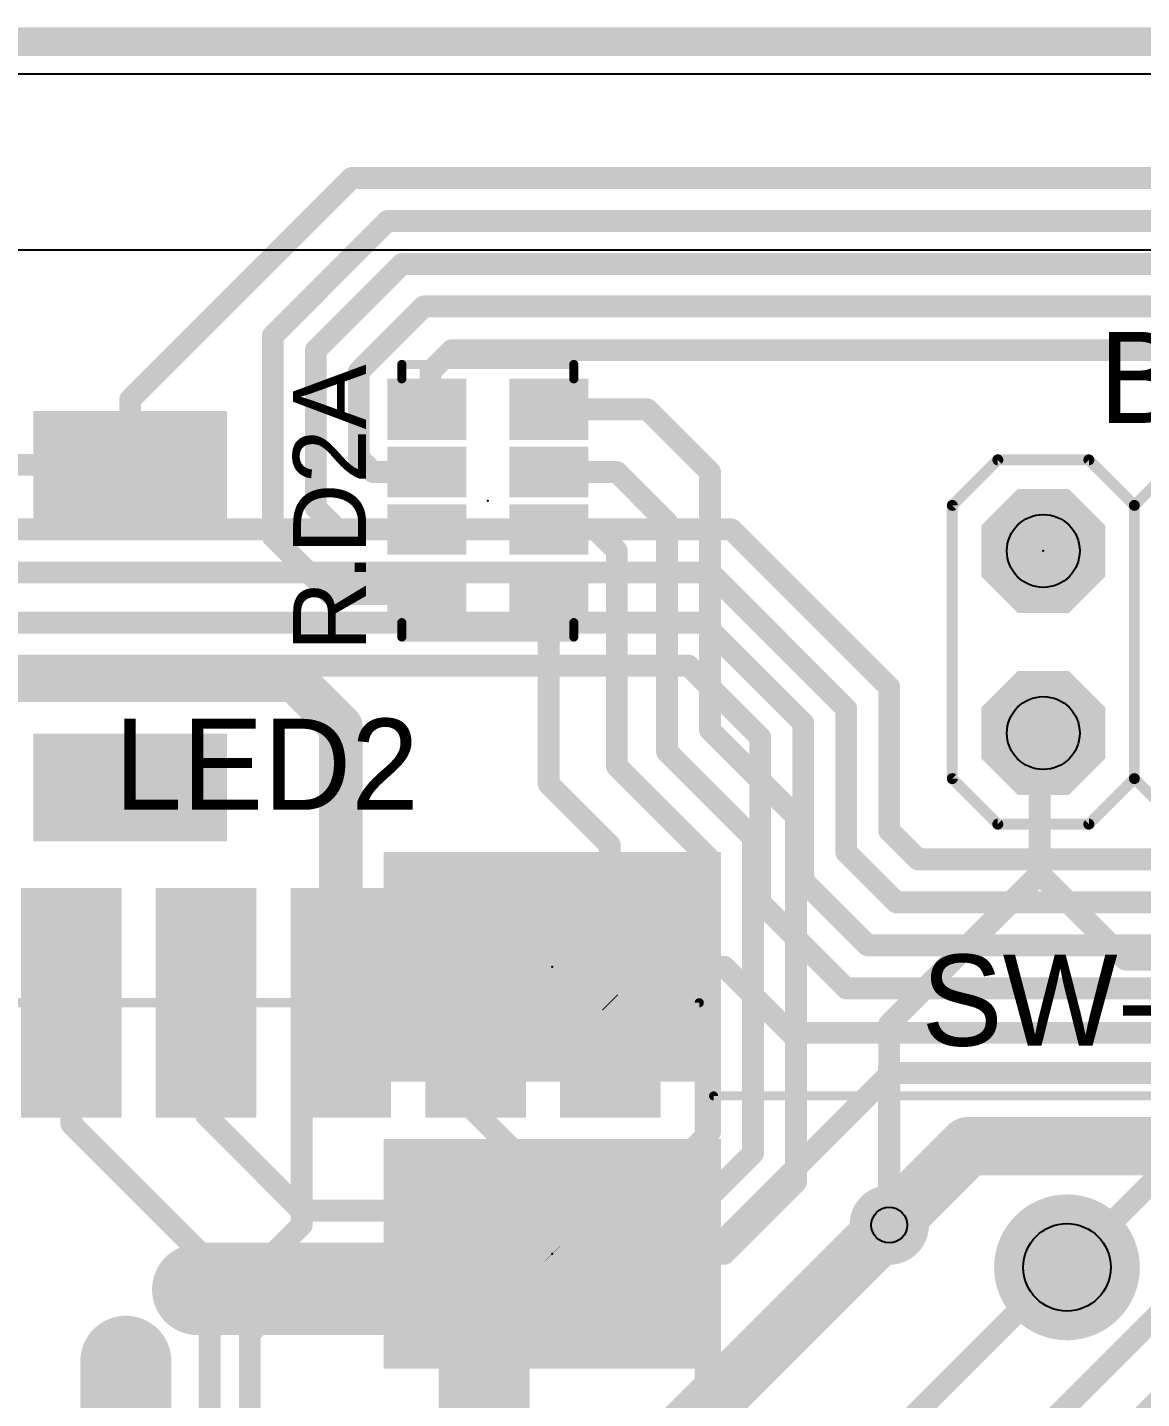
# Model space of a CAD drawing. Extents: x -32.4 to 32.4, y -21.2 to 21.1.
# Drawn here: x -10.32 to 5.22, y 1.98 to 21.1 of the extents above; entities that cross this region are included whole.
import ezdxf
from ezdxf.enums import TextEntityAlignment as Align

# ---------------------------------------------------------------- set-up
doc = ezdxf.new("R2010")
doc.units = 0
for name, color, linetype in [('1', 22, 'CONTINUOUS'), ('16', 175, 'CONTINUOUS'), ('17', 82, 'CONTINUOUS'), ('18', 82, 'CONTINUOUS'), ('19', 53, 'CONTINUOUS'), ('20', 7, 'CONTINUOUS'), ('21', 253, 'CONTINUOUS'), ('23', 7, 'CONTINUOUS'), ('24', 7, 'CONTINUOUS'), ('25', 253, 'CONTINUOUS'), ('29', 7, 'CONTINUOUS'), ('30', 253, 'CONTINUOUS'), ('31', 253, 'CONTINUOUS'), ('32', 253, 'CONTINUOUS'), ('44', 253, 'CONTINUOUS'), ('51', 253, 'CONTINUOUS')]:
    doc.layers.add(name, color=color, linetype=linetype)

# ---------------------------------------------------------------- blocks, each defined once
blk = doc.blocks.new('RECT')
blk.add_solid([(-0.5, -0.5), (0.5, -0.5), (-0.5, 0.5), (0.5, 0.5)])
blk = doc.blocks.new('OCTAGONP')
at = {"const_width": 0.5}
blk.add_lwpolyline([(-0.25, -0.1036), (-0.25, 0.1036), (-0.1036, 0.25), (0.1036, 0.25), (0.25, 0.1036), (0.25, -0.1036), (0.1036, -0.25), (-0.1036, -0.25), (-0.25, -0.1036), (-0.25, 0.1036)], dxfattribs=at)
blk = doc.blocks.new('ROUNDP')
at = {"const_width": 0.5}
blk.add_lwpolyline([(0, -0.25, 1), (0, 0.25, 1), (0, -0.25)], format="xyb", dxfattribs=at)
blk = doc.blocks.new('ROUNDV')
at = {"const_width": 0.5}
blk.add_lwpolyline([(0, -0.25, 1), (0, 0.25, 1), (0, -0.25)], format="xyb", dxfattribs=at)

msp = doc.modelspace()

# ---------------------------------------------------------------- linework, layer by layer
at = {"layer": '1'}
for points, const_width in [([(-28.3, 20.9), (28.7, 20.9)], 0.4), ([(-8.89, 15.91), (-5.8, 19)], 0.3048), ([(-5.8, 19), (11.6, 19)], 0.3048), ([(-5.3, 18.4), (-6.9, 16.8)], 0.3048), ([(11.2, 18.4), (-5.3, 18.4)], 0.3048), ([(-5.1, 17.8), (-6.3, 16.6)], 0.3048), ([(-5.1, 17.8), (10.7, 17.8)], 0.3048), ([(-4.79, 17.21), (-5.7, 16.3)], 0.3048), ([(-4.79, 17.21), (10.29, 17.21)], 0.3048), ([(-6.9, 16.8), (-6.9, 14)], 0.3048), ([(-6.3, 16.6), (-6.3, 14.4)], 0.3048), ([(-4.4, 16.6), (-4.7, 16.3)], 0.3048), ([(-4.4, 16.6), (9.8, 16.6)], 0.3048), ([(-5.7, 16.3), (-5.7, 15.1)], 0.3048), ([(-4.7, 16.3), (-4.7, 15.825)], 0.3048), ([(-8.89, 15), (-8.89, 15.91)], 0.3048), ([(-4.7, 15.825), (-4.75, 15.775)], 0.3048), ([(-3.05, 15.775), (-1.675, 15.775)], 0.3048), ([(-0.8, 14.9), (-1.675, 15.775)], 0.3048), ([(-18.11, 15), (-8.89, 15)], 0.3048), ([(-5.7, 15.1), (-5.5, 14.9)], 0.3048), ([(-5.5, 14.9), (-4.75, 14.9)], 0.3048), ([(-3.05, 14.9), (-2.1, 14.9)], 0.3048), ([(-1.4, 14.2), (-2.1, 14.9)], 0.3048), ([(-0.8, 11.3), (-0.8, 14.9)], 0.3048), ([(-6.3, 14.4), (-6, 14.1)], 0.3048), ([(-1.4, 11), (-1.4, 14.2)], 0.3048), ([(-6.9, 14), (-6.1, 13.2)], 0.3048), ([(-6, 14.1), (-4.75, 14.1)], 0.3048), ([(-3.05, 14.1), (-2.4, 14.1)], 0.3048), ([(-2.4, 14.1), (-2.1, 13.8)], 0.3048), ([(-2.1, 13.8), (-2.1, 10.8)], 0.3048), ([(-6.1, 13.2), (-4.775, 13.2)], 0.3048), ([(-4.775, 13.2), (-4.75, 13.225)], 0.3048), ([(-3.05, 13.225), (-3.05, 10.55)], 0.3048), ([(-6.6, 12), (-14.7, 12)], 0.6096), ([(-5.95, 11.35), (-6.6, 12)], 0.6096), ([(-5.95, 7.5), (-5.95, 11.35)], 0.6096), ([(0.4, 10.1), (-0.8, 11.3)], 0.3048), ([(3.8, 11.21), (3.85, 11.26)], 0.3048), ([(3.8, 9.3), (3.8, 11.21)], 0.3048), ([(-0.2, 9.8), (-1.4, 11)], 0.3048), ([(-2.1, 10.8), (-0.8, 9.5)], 0.3048), ([(-3.05, 10.55), (-2.2, 9.7)], 0.3048), ([(0.4, 5), (0.4, 10.1)], 0.3048), ([(-0.2, 5.4), (-0.2, 9.8)], 0.3048), ([(-2.2, 9.7), (-2.2, 7.51)], 0.3048), ([(-0.8, 9.5), (-0.8, 5.7)], 0.3048), ([(1.7, 7.2), (3.8, 9.3)], 0.3048), ([(5, 8.1), (3.8, 9.3)], 0.3048), ([(10, 8.1), (5, 8.1)], 0.3048), ([(-9.71, 7.5), (-9.71, 5.81)], 0.3048), ([(-7.83, 7.5), (-7.83, 5.93)], 0.3048), ([(-4.07, 7.5), (-4.07, 5.97)], 0.3048), ([(-2.2, 7.51), (-2.19, 7.5)], 0.3048), ([(1.7, 6.6), (1.7, 7.2)], 0.3048), ([(1.7, 4.4), (1.7, 6.6)], 0.3096), ([(-4.07, 5.97), (-3.3, 5.2)], 0.3048), ([(-9.71, 5.81), (-7.9, 4)], 0.3048), ([(-7.83, 5.93), (-6.5, 4.6)], 0.3048), ([(-0.8, 5.7), (-1.3, 5.2)], 0.3048), ([(-1, 4.6), (-0.2, 5.4)], 0.3048), ([(5.87, 5.5), (4.18, 3.81)], 0.3048), ([(-1.3, 5.2), (-3.3, 5.2)], 0.3048), ([(-0.6, 4), (0.4, 5)], 0.3048), ([(1.7, 4.4), (-2.3, 0.4)], 0.8128), ([(-6.5, 4.6), (-1, 4.6)], 0.3048), ([(-7.9, 4), (-0.6, 4)], 0.3048), ([(4.11, 3.81), (1.7, 1.4)], 0.3048), ([(4.18, 3.81), (4.11, 3.81)], 0.3048), ([(5.8, 3.5), (3.2, 0.9)], 0.3048), ([(6.425, 2.925), (3.8, 0.3)], 0.3048)]:
    msp.add_lwpolyline(points, dxfattribs=dict(at, const_width=const_width))
for points, const_width in [([(-5.8, 19.0762, 1), (-5.8, 18.9238)], 0.1524), ([(-5.7461, 18.9461, 1), (-5.8539, 19.0539)], 0.1524), ([(-5.3, 18.4762, 1), (-5.3, 18.3238)], 0.1524), ([(-5.2461, 18.3461, 1), (-5.3539, 18.4539)], 0.1524), ([(-5.1, 17.8762, 1), (-5.1, 17.7238)], 0.1524), ([(-5.0461, 17.7461, 1), (-5.1539, 17.8539)], 0.1524), ([(-4.79, 17.2862, 1), (-4.79, 17.1338)], 0.1524), ([(-4.7361, 17.1561, 1), (-4.8439, 17.2639)], 0.1524), ([(-6.8238, 16.8, 1), (-6.9762, 16.8)], 0.1524), ([(-6.9539, 16.8539, 1), (-6.8461, 16.7461)], 0.1524), ([(-6.2238, 16.6, 1), (-6.3762, 16.6)], 0.1524), ([(-6.3539, 16.6539, 1), (-6.2461, 16.5461)], 0.1524), ([(-4.4, 16.6762, 1), (-4.4, 16.5238)], 0.1524), ([(-4.3461, 16.5461, 1), (-4.4539, 16.6539)], 0.1524), ([(-5.6238, 16.3, 1), (-5.7762, 16.3)], 0.1524), ([(-4.6238, 16.3, 1), (-4.7762, 16.3)], 0.1524), ([(-5.7539, 16.3539, 1), (-5.6461, 16.2461)], 0.1524), ([(-4.7539, 16.3539, 1), (-4.6461, 16.2461)], 0.1524), ([(-8.8138, 15.91, 1), (-8.9662, 15.91)], 0.1524), ([(-8.9439, 15.9639, 1), (-8.8361, 15.8561)], 0.1524), ([(-4.8039, 15.8289, 1), (-4.6961, 15.7211)], 0.1524), ([(-4.7762, 15.825, 1), (-4.6238, 15.825)], 0.1524), ([(-4.6461, 15.7711, 1), (-4.7539, 15.8789)], 0.1524), ([(-3.05, 15.8512, 1), (-3.05, 15.6988)], 0.1524), ([(-1.6211, 15.8289, 1), (-1.7289, 15.7211)], 0.1524), ([(-1.675, 15.6988, 1), (-1.675, 15.8512)], 0.1524), ([(-8.89, 14.9238, 1), (-8.89, 15.0762)], 0.1524), ([(-5.6461, 15.1539, 1), (-5.7539, 15.0461)], 0.1524), ([(-5.7762, 15.1, 1), (-5.6238, 15.1)], 0.1524), ([(-8.9662, 15, 1), (-8.8138, 15)], 0.1524), ([(-5.5, 14.9762, 1), (-5.5, 14.8238)], 0.1524), ([(-5.5539, 14.8461, 1), (-5.4461, 14.9539)], 0.1524), ([(-4.75, 14.8238, 1), (-4.75, 14.9762)], 0.1524), ([(-3.05, 14.9762, 1), (-3.05, 14.8238)], 0.1524), ([(-2.0461, 14.9539, 1), (-2.1539, 14.8461)], 0.1524), ([(-2.1, 14.8238, 1), (-2.1, 14.9762)], 0.1524), ([(-0.7238, 14.9, 1), (-0.8762, 14.9)], 0.1524), ([(-0.8539, 14.8461, 1), (-0.7461, 14.9539)], 0.1524), ([(-6.2461, 14.4539, 1), (-6.3539, 14.3461)], 0.1524), ([(-6.3762, 14.4, 1), (-6.2238, 14.4)], 0.1524), ([(-1.3238, 14.2, 1), (-1.4762, 14.2)], 0.1524), ([(-6.8461, 14.0539, 1), (-6.9539, 13.9461)], 0.1524), ([(-6, 14.1762, 1), (-6, 14.0238)], 0.1524), ([(-6.0539, 14.0461, 1), (-5.9461, 14.1539)], 0.1524), ([(-4.75, 14.0238, 1), (-4.75, 14.1762)], 0.1524), ([(-3.05, 14.1762, 1), (-3.05, 14.0238)], 0.1524), ([(-2.3461, 14.1539, 1), (-2.4539, 14.0461)], 0.1524), ([(-2.4, 14.0238, 1), (-2.4, 14.1762)], 0.1524), ([(-1.4539, 14.1461, 1), (-1.3461, 14.2539)], 0.1524), ([(-6.9762, 14, 1), (-6.8238, 14)], 0.1524), ([(-2.0238, 13.8, 1), (-2.1762, 13.8)], 0.1524), ([(-2.1539, 13.7461, 1), (-2.0461, 13.8539)], 0.1524), ([(-6.1, 13.2762, 1), (-6.1, 13.1238)], 0.1524), ([(-6.1539, 13.1461, 1), (-6.0461, 13.2539)], 0.1524), ([(-4.8289, 13.2539, 1), (-4.7211, 13.1461)], 0.1524), ([(-4.6961, 13.1711, 1), (-4.8039, 13.2789)], 0.1524), ([(-4.775, 13.1238, 1), (-4.775, 13.2762)], 0.1524), ([(-2.9738, 13.225, 1), (-3.1262, 13.225)], 0.1524), ([(-6.4922, 12.1078, 1), (-6.7078, 11.8922)], 0.3048), ([(-6.6, 11.8476, 1), (-6.6, 12.1524)], 0.3048), ([(-5.7976, 11.35, 1), (-6.1024, 11.35)], 0.3048), ([(-6.0578, 11.2422, 1), (-5.8422, 11.4578)], 0.3048), ([(-0.7461, 11.3539, 1), (-0.8539, 11.2461)], 0.1524), ([(-0.8762, 11.3, 1), (-0.7238, 11.3)], 0.1524), ([(3.8762, 11.21, 1), (3.7238, 11.21)], 0.1524), ([(3.7461, 11.2639, 1), (3.8539, 11.1561)], 0.1524), ([(3.9039, 11.2061, 1), (3.7961, 11.3139)], 0.1524), ([(-1.3461, 11.0539, 1), (-1.4539, 10.9461)], 0.1524), ([(-2.0461, 10.8539, 1), (-2.1539, 10.7461)], 0.1524), ([(-1.4762, 11, 1), (-1.3238, 11)], 0.1524), ([(-2.1762, 10.8, 1), (-2.0238, 10.8)], 0.1524), ([(-2.9961, 10.6039, 1), (-3.1039, 10.4961)], 0.1524), ([(-3.1262, 10.55, 1), (-2.9738, 10.55)], 0.1524), ([(0.4762, 10.1, 1), (0.3238, 10.1)], 0.1524), ([(0.3461, 10.0461, 1), (0.4539, 10.1539)], 0.1524), ([(-0.1238, 9.8, 1), (-0.2762, 9.8)], 0.1524), ([(-2.1238, 9.7, 1), (-2.2762, 9.7)], 0.1524), ([(-2.2539, 9.6461, 1), (-2.1461, 9.7539)], 0.1524), ([(-0.2539, 9.7461, 1), (-0.1461, 9.8539)], 0.1524), ([(-0.7238, 9.5, 1), (-0.8762, 9.5)], 0.1524), ([(-0.8539, 9.4461, 1), (-0.7461, 9.5539)], 0.1524), ([(3.8539, 9.3539, 1), (3.7461, 9.2461)], 0.1524), ([(3.7238, 9.3, 1), (3.8762, 9.3)], 0.1524), ([(3.8539, 9.2461, 1), (3.7461, 9.3539)], 0.1524), ([(5, 8.1762, 1), (5, 8.0238)], 0.1524), ([(4.9461, 8.0461, 1), (5.0539, 8.1539)], 0.1524), ([(-9.6338, 7.5, 1), (-9.7862, 7.5)], 0.1524), ([(-7.7538, 7.5, 1), (-7.9062, 7.5)], 0.1524), ([(-6.1024, 7.5, 1), (-5.7976, 7.5)], 0.3048), ([(-3.9938, 7.5, 1), (-4.1462, 7.5)], 0.1524), ([(-2.1461, 7.5639, 1), (-2.2539, 7.4561)], 0.1524), ([(-2.2762, 7.51, 1), (-2.1238, 7.51)], 0.1524), ([(-2.2439, 7.4461, 1), (-2.1361, 7.5539)], 0.1524), ([(1.7762, 7.2, 1), (1.6238, 7.2)], 0.1524), ([(1.6461, 7.2539, 1), (1.7539, 7.1461)], 0.1524), ([(1.7774, 6.6, 1), (1.6226, 6.6)], 0.1548), ([(1.6238, 6.6, 1), (1.7762, 6.6)], 0.1524), ([(-4.0161, 6.0239, 1), (-4.1239, 5.9161)], 0.1524), ([(-9.6561, 5.8639, 1), (-9.7639, 5.7561)], 0.1524), ([(-7.7761, 5.9839, 1), (-7.8839, 5.8761)], 0.1524), ([(-7.9062, 5.93, 1), (-7.7538, 5.93)], 0.1524), ([(-4.1462, 5.97, 1), (-3.9938, 5.97)], 0.1524), ([(-9.7862, 5.81, 1), (-9.6338, 5.81)], 0.1524), ([(-0.8762, 5.7, 1), (-0.7238, 5.7)], 0.1524), ([(-0.7461, 5.6461, 1), (-0.8539, 5.7539)], 0.1524), ([(-0.1461, 5.3461, 1), (-0.2539, 5.4539)], 0.1524), ([(-0.2762, 5.4, 1), (-0.1238, 5.4)], 0.1524), ([(-3.3, 5.2762, 1), (-3.3, 5.1238)], 0.1524), ([(-3.3539, 5.1461, 1), (-3.2461, 5.2539)], 0.1524), ([(-1.3539, 5.2539, 1), (-1.2461, 5.1461)], 0.1524), ([(-1.3, 5.1238, 1), (-1.3, 5.2762)], 0.1524), ([(0.3238, 5, 1), (0.4762, 5)], 0.1524), ([(0.4539, 4.9461, 1), (0.3461, 5.0539)], 0.1524), ([(1.8437, 4.2563, 1), (1.5563, 4.5437)], 0.4064), ([(-6.5, 4.6762, 1), (-6.5, 4.5238)], 0.1524), ([(-6.5539, 4.5461, 1), (-6.4461, 4.6539)], 0.1524), ([(-1.0539, 4.6539, 1), (-0.9461, 4.5461)], 0.1524), ([(-1, 4.5238, 1), (-1, 4.6762)], 0.1524), ([(1.6226, 4.4, 1), (1.7774, 4.4)], 0.1548), ([(-7.9, 4.0762, 1), (-7.9, 3.9238)], 0.1524), ([(-7.9539, 3.9461, 1), (-7.8461, 4.0539)], 0.1524), ([(-0.6539, 4.0539, 1), (-0.5461, 3.9461)], 0.1524), ([(-0.6, 3.9238, 1), (-0.6, 4.0762)], 0.1524), ([(4.11, 3.8862, 1), (4.11, 3.7338)], 0.1524), ([(4.1639, 3.7561, 1), (4.0561, 3.8639)], 0.1524), ([(4.1261, 3.8639, 1), (4.2339, 3.7561)], 0.1524), ([(4.18, 3.7338, 1), (4.18, 3.8862)], 0.1524)]:
    msp.add_lwpolyline(points, format="xyb", dxfattribs=dict(at, const_width=const_width))
at = {"layer": '16'}
for points, const_width in [([(-28.3, 20.9), (28.5, 20.9)], 0.4), ([(-11.3, 14.1), (-0.5, 14.1)], 0.3048), ([(-0.5, 14.1), (1.7, 11.9)], 0.3048), ([(-11.9, 13.5), (-0.8, 13.5)], 0.3048), ([(-0.8, 13.5), (1.1, 11.6)], 0.3048), ([(-12.2, 12.8), (-0.9, 12.8)], 0.3048), ([(-0.9, 12.8), (0.5, 11.4)], 0.3048), ([(-1.1, 12.2), (-12.5, 12.2)], 0.3048), ([(-1.1, 12.2), (-0.1, 11.2)], 0.3048), ([(1.7, 11.9), (1.7, 9.9)], 0.3048), ([(1.1, 11.6), (1.1, 9.6)], 0.3048), ([(0.5, 11.4), (0.5, 9.2)], 0.3048), ([(-0.1, 11.2), (-0.1, 8.9)], 0.3048), ([(1.7, 9.9), (2.1, 9.5)], 0.3048), ([(1.1, 9.6), (1.8, 8.9)], 0.3048), ([(2.1, 9.5), (19.6, 9.5)], 0.3048), ([(0.5, 9.2), (1.4, 8.3)], 0.3048), ([(-0.1, 8.9), (1.1, 7.7)], 0.3048), ([(1.8, 8.9), (19.3, 8.9)], 0.3048), ([(1.4, 8.3), (19, 8.3)], 0.3048), ([(-6.4976, 7.0024), (-5.5, 8)], 0.3048), ([(-5.5, 8), (-3, 8)], 0.3048), ([(-0.6, 8), (-3, 8)], 0.3048), ([(0.3206, 7.0794), (-0.6, 8)], 0.3048), ([(1.1, 7.7), (18.7, 7.7)], 0.3048), ([(-6.4976, 4.3976), (-6.4976, 7.0024)], 0.3048), ([(18.3157, 7.0794), (0.3206, 7.0794)], 0.3048), ([(1.7206, 6.5206), (-0.8, 4)], 0.3048), ([(17.8843, 6.5206), (1.7206, 6.5206)], 0.3048), ([(2.8, 5.5), (1.7, 4.4)], 0.8128), ([(9.3, 5.5), (2.8, 5.5)], 0.8128), ([(-7.7794, 3.1157), (-6.4976, 4.3976)], 0.3048), ([(-7.2206, 2.8843), (-6.1024, 4.0024)], 0.3048), ([(-6.1024, 4.0024), (-3.0024, 4.0024)], 0.3048), ([(-3.0024, 4.0024), (-3, 4)], 0.3048), ([(-0.8, 4), (-3, 4)], 0.3048), ([(-7.7794, 1.3157), (-7.7794, 3.1157)], 0.3048), ([(-7.2206, 1.0843), (-7.2206, 2.8843)], 0.3048)]:
    msp.add_lwpolyline(points, dxfattribs=dict(at, const_width=const_width))
for points, const_width in [([(-0.4461, 14.1539, 1), (-0.5539, 14.0461)], 0.1524), ([(-0.5, 14.0238, 1), (-0.5, 14.1762)], 0.1524), ([(-0.7461, 13.5539, 1), (-0.8539, 13.4461)], 0.1524), ([(-0.8, 13.4238, 1), (-0.8, 13.5762)], 0.1524), ([(-0.8461, 12.8539, 1), (-0.9539, 12.7461)], 0.1524), ([(-0.9, 12.7238, 1), (-0.9, 12.8762)], 0.1524), ([(-1.0461, 12.2539, 1), (-1.1539, 12.1461)], 0.1524), ([(-1.1, 12.1238, 1), (-1.1, 12.2762)], 0.1524), ([(1.7762, 11.9, 1), (1.6238, 11.9)], 0.1524), ([(1.6461, 11.8461, 1), (1.7539, 11.9539)], 0.1524), ([(1.1762, 11.6, 1), (1.0238, 11.6)], 0.1524), ([(1.0461, 11.5461, 1), (1.1539, 11.6539)], 0.1524), ([(0.5762, 11.4, 1), (0.4238, 11.4)], 0.1524), ([(0.4461, 11.3461, 1), (0.5539, 11.4539)], 0.1524), ([(-0.0238, 11.2, 1), (-0.1762, 11.2)], 0.1524), ([(-0.1539, 11.1461, 1), (-0.0461, 11.2539)], 0.1524), ([(1.7539, 9.9539, 1), (1.6461, 9.8461)], 0.1524), ([(1.6238, 9.9, 1), (1.7762, 9.9)], 0.1524), ([(1.1539, 9.6539, 1), (1.0461, 9.5461)], 0.1524), ([(1.0238, 9.6, 1), (1.1762, 9.6)], 0.1524), ([(2.1, 9.5762, 1), (2.1, 9.4238)], 0.1524), ([(2.0461, 9.4461, 1), (2.1539, 9.5539)], 0.1524), ([(0.5539, 9.2539, 1), (0.4461, 9.1461)], 0.1524), ([(0.4238, 9.2, 1), (0.5762, 9.2)], 0.1524), ([(-0.0461, 8.9539, 1), (-0.1539, 8.8461)], 0.1524), ([(1.8, 8.9762, 1), (1.8, 8.8238)], 0.1524), ([(1.7461, 8.8461, 1), (1.8539, 8.9539)], 0.1524), ([(-0.1762, 8.9, 1), (-0.0238, 8.9)], 0.1524), ([(1.4, 8.3762, 1), (1.4, 8.2238)], 0.1524), ([(1.3461, 8.2461, 1), (1.4539, 8.3539)], 0.1524), ([(-5.5, 8.0762, 1), (-5.5, 7.9238)], 0.1524), ([(-5.4461, 7.9461, 1), (-5.5539, 8.0539)], 0.1524), ([(-3, 8.0762, 1), (-3, 7.9238)], 0.1524), ([(-3, 7.9238, 1), (-3, 8.0762)], 0.1524), ([(-0.5461, 8.0539, 1), (-0.6539, 7.9461)], 0.1524), ([(-0.6, 7.9238, 1), (-0.6, 8.0762)], 0.1524), ([(1.1, 7.7762, 1), (1.1, 7.6238)], 0.1524), ([(1.0461, 7.6461, 1), (1.1539, 7.7539)], 0.1524), ([(-6.4214, 7.0024, 1), (-6.5738, 7.0024)], 0.1524), ([(-6.5515, 7.0563, 1), (-6.4437, 6.9485)], 0.1524), ([(0.3206, 7.1556, 1), (0.3206, 7.0032)], 0.1524), ([(0.2667, 7.0255, 1), (0.3745, 7.1333)], 0.1524), ([(1.7206, 6.5968, 1), (1.7206, 6.4444)], 0.1524), ([(1.7745, 6.4667, 1), (1.6667, 6.5745)], 0.1524), ([(2.8, 5.7032, 1), (2.8, 5.2968)], 0.4064), ([(2.9437, 5.3563, 1), (2.6563, 5.6437)], 0.4064), ([(1.5563, 4.5437, 1), (1.8437, 4.2563)], 0.4064), ([(-6.5738, 4.3976, 1), (-6.4214, 4.3976)], 0.1524), ([(-6.4437, 4.3437, 1), (-6.5515, 4.4515)], 0.1524), ([(-6.1024, 4.0786, 1), (-6.1024, 3.9262)], 0.1524), ([(-6.0485, 3.9485, 1), (-6.1563, 4.0563)], 0.1524), ([(-2.9485, 4.0563, 1), (-3.0563, 3.9485)], 0.1524), ([(-3, 4.0762, 1), (-3, 3.9238)], 0.1524), ([(-3.0539, 3.9461, 1), (-2.9461, 4.0539)], 0.1524), ([(-3.0024, 3.9262, 1), (-3.0024, 4.0786)], 0.1524), ([(-0.8539, 4.0539, 1), (-0.7461, 3.9461)], 0.1524), ([(-0.8, 3.9238, 1), (-0.8, 4.0762)], 0.1524), ([(-7.7032, 3.1157, 1), (-7.8556, 3.1157)], 0.1524), ([(-7.8333, 3.1696, 1), (-7.7255, 3.0619)], 0.1524), ([(-7.1444, 2.8843, 1), (-7.2968, 2.8843)], 0.1524), ([(-7.2745, 2.9381, 1), (-7.1667, 2.8304)], 0.1524)]:
    msp.add_lwpolyline(points, format="xyb", dxfattribs=dict(at, const_width=const_width))
at = {"layer": '19'}
msp.add_line((-16.5, 18), (16.5, 18), dxfattribs=at)
at = {"layer": '20'}
msp.add_line((-17.6127, 20.455), (17.6127, 20.455), dxfattribs=at)
at = {"layer": '21'}
for points, const_width in [([(-5.1, 16.2), (-5.1, 16.4)], 0.127), ([(-5.1, 16.4), (-2.7, 16.4)], 0.127), ([(-2.7, 16.4), (-2.7, 16.2)], 0.127), ([(3.215, 15.07), (2.58, 14.435)], 0.1524), ([(4.485, 15.07), (3.215, 15.07)], 0.1524), ([(5.12, 14.435), (4.485, 15.07)], 0.1524), ([(5.755, 15.07), (5.12, 14.435)], 0.1524), ([(2.58, 10.625), (2.58, 14.435)], 0.1524), ([(5.12, 10.625), (5.12, 14.435)], 0.1524), ([(-5.1, 12.8), (-5.1, 12.6)], 0.127), ([(-2.7, 12.6), (-2.7, 12.8)], 0.127), ([(-5.1, 12.6), (-2.7, 12.6)], 0.127), ([(3.215, 9.99), (2.58, 10.625)], 0.1524), ([(5.12, 10.625), (4.485, 9.99)], 0.1524), ([(5.755, 9.99), (5.12, 10.625)], 0.1524), ([(4.485, 9.99), (3.215, 9.99)], 0.1524), ([(-10.95, 7.5), (-0.95, 7.5)], 0.127), ([(-0.95, 7.5), (-0.95, -7.5)], 0.127), ([(-0.75, 6.2), (11.65, 6.2)], 0.127), ([(-0.75, -6.2), (-0.75, 6.2)], 0.127)]:
    msp.add_lwpolyline(points, dxfattribs=dict(at, const_width=const_width))
for points, const_width in [([(-5.0683, 16.4, 1), (-5.1318, 16.4)], 0.0635), ([(-5.1, 16.4318, 1), (-5.1, 16.3683)], 0.0635), ([(-2.6683, 16.4, 1), (-2.7318, 16.4)], 0.0635), ([(-2.7, 16.3683, 1), (-2.7, 16.4318)], 0.0635), ([(-5.1318, 16.2, 1), (-5.0683, 16.2)], 0.0635), ([(-2.7318, 16.2, 1), (-2.6683, 16.2)], 0.0635), ([(3.215, 15.1081, 1), (3.215, 15.0319)], 0.0762), ([(3.2419, 15.0431, 1), (3.1881, 15.0969)], 0.0762), ([(4.5119, 15.0969, 1), (4.4581, 15.0431)], 0.0762), ([(4.485, 15.0319, 1), (4.485, 15.1081)], 0.0762), ([(2.6181, 14.435, 1), (2.5419, 14.435)], 0.0762), ([(2.5531, 14.4619, 1), (2.6069, 14.4081)], 0.0762), ([(5.1581, 14.435, 1), (5.0819, 14.435)], 0.0762), ([(5.0931, 14.4619, 1), (5.1469, 14.4081)], 0.0762), ([(5.0931, 14.4081, 1), (5.1469, 14.4619)], 0.0762), ([(-5.0683, 12.8, 1), (-5.1318, 12.8)], 0.0635), ([(-2.6683, 12.8, 1), (-2.7318, 12.8)], 0.0635), ([(-5.1, 12.6318, 1), (-5.1, 12.5683)], 0.0635), ([(-5.1318, 12.6, 1), (-5.0683, 12.6)], 0.0635), ([(-2.7318, 12.6, 1), (-2.6683, 12.6)], 0.0635), ([(-2.7, 12.5683, 1), (-2.7, 12.6318)], 0.0635), ([(2.5419, 10.625, 1), (2.6181, 10.625)], 0.0762), ([(2.6069, 10.6519, 1), (2.5531, 10.5981)], 0.0762), ([(5.0819, 10.625, 1), (5.1581, 10.625)], 0.0762), ([(5.1469, 10.6519, 1), (5.0931, 10.5981)], 0.0762), ([(5.1469, 10.5981, 1), (5.0931, 10.6519)], 0.0762), ([(3.215, 10.0281, 1), (3.215, 9.9519)], 0.0762), ([(3.1881, 9.9631, 1), (3.2419, 10.0169)], 0.0762), ([(4.4581, 10.0169, 1), (4.5119, 9.9631)], 0.0762), ([(4.485, 9.9519, 1), (4.485, 10.0281)], 0.0762), ([(-0.9183, 7.5, 1), (-0.9818, 7.5)], 0.0635), ([(-0.95, 7.4683, 1), (-0.95, 7.5317)], 0.0635), ([(-0.7183, 6.2, 1), (-0.7817, 6.2)], 0.0635), ([(-0.75, 6.2317, 1), (-0.75, 6.1683)], 0.0635)]:
    msp.add_lwpolyline(points, format="xyb", dxfattribs=dict(at, const_width=const_width))
at = {"layer": '23'}
for p in [(-3.9, 14.5), (3.85, 13.8)]:
    msp.add_point(p, dxfattribs=at)
at = {"layer": '24'}
for p in [(-3, 8), (-3, 4)]:
    msp.add_point(p, dxfattribs=at)
at = {"layer": '44'}
for centre, radius in [((3.85, 13.8), 0.508), ((3.85, 11.26), 0.508), ((1.7, 4.4), 0.25), ((4.18, 3.81), 0.61)]:
    msp.add_circle(centre, radius, dxfattribs=at)
at = {"layer": '51', "const_width": 1.27}
for points in [[(-7.95, 3.5), (-4.95, 3.5)], [(-8.95, 2.5), (-8.95, 0.5)], [(-3.95, 2.5), (-3.95, 0.5)]]:
    msp.add_lwpolyline(points, dxfattribs=at)
at = {"layer": '51', "const_width": 0.635}
for points in [[(-7.95, 3.8175, 1), (-7.95, 3.1825)], [(-4.95, 3.1825, 1), (-4.95, 3.8175)], [(-8.6325, 2.5, 1), (-9.2675, 2.5)], [(-3.6325, 2.5, 1), (-4.2675, 2.5)]]:
    msp.add_lwpolyline(points, format="xyb", dxfattribs=at)

# ---------------------------------------------------------------- block references
at = {"layer": '1', "yscale": 0.9, "rotation": 90}
for p, xscale in [((-4.75, 15.775), 0.65), ((-3.05, 15.775), 0.65), ((-4.75, 14.9), 0.5), ((-3.05, 14.9), 0.5), ((-4.75, 14.1), 0.5), ((-3.05, 14.1), 0.5), ((-4.75, 13.225), 0.65), ((-3.05, 13.225), 0.65)]:
    msp.add_blockref('RECT', p, dxfattribs=dict(at, xscale=xscale))
at = {"layer": '1'}
for p, xscale, yscale in [((-8.89, 15), 2.5, 1.3), ((-8.89, 10.5), 2.5, 1.3), ((-9.71, 7.5), 1.2, 3), ((-7.83, 7.5), 1.2, 3), ((-5.95, 7.5), 1.2, 3), ((-4.07, 7.5), 1.2, 3), ((-2.19, 7.5), 1.2, 3)]:
    msp.add_blockref('RECT', p, dxfattribs=dict(at, xscale=xscale, yscale=yscale))
at = {"layer": '16', "xscale": 3, "yscale": 4.5, "rotation": 270}
for p in [(-3, 8), (-3, 4)]:
    msp.add_blockref('RECT', p, dxfattribs=at)
at = {"layer": '17', "xscale": 1.524, "yscale": 1.524, "rotation": 180}
for p in [(3.85, 13.8), (3.85, 13.8), (3.85, 11.26), (3.85, 11.26)]:
    msp.add_blockref('OCTAGONP', p, dxfattribs=at)
at = {"layer": '17', "xscale": 1.83, "yscale": 1.83}
msp.add_blockref('ROUNDP', (4.18, 3.81), dxfattribs=at)
msp.add_blockref('ROUNDP', (4.18, 3.81), dxfattribs=at)
at = {"layer": '18', "xscale": 0.9064, "yscale": 0.9064}
msp.add_blockref('ROUNDV', (1.7, 4.4), dxfattribs=at)
msp.add_blockref('ROUNDV', (1.7, 4.4), dxfattribs=at)
at = {"layer": '29'}
for name, p, xscale, yscale, rotation in [('RECT', (-4.75, 15.775), 0.8532, 1.1032, 90), ('RECT', (-3.05, 15.775), 0.8532, 1.1032, 90), ('RECT', (-4.75, 14.9), 0.7032, 1.1032, 90), ('RECT', (-3.05, 14.9), 0.7032, 1.1032, 90), ('OCTAGONP', (3.85, 13.8), 1.7272, 1.7272, 180), ('RECT', (-4.75, 14.1), 0.7032, 1.1032, 90), ('RECT', (-3.05, 14.1), 0.7032, 1.1032, 90), ('RECT', (-4.75, 13.225), 0.8532, 1.1032, 90), ('RECT', (-3.05, 13.225), 0.8532, 1.1032, 90), ('OCTAGONP', (3.85, 11.26), 1.7272, 1.7272, 180)]:
    msp.add_blockref(name, p, dxfattribs=dict(at, xscale=xscale, yscale=yscale, rotation=rotation))
for name, p, xscale, yscale in [('RECT', (-8.89, 15), 2.7032, 1.5032), ('RECT', (-8.89, 10.5), 2.7032, 1.5032), ('RECT', (-9.71, 7.5), 1.4032, 3.2032), ('RECT', (-7.83, 7.5), 1.4032, 3.2032), ('RECT', (-5.95, 7.5), 1.4032, 3.2032), ('RECT', (-4.07, 7.5), 1.4032, 3.2032), ('RECT', (-2.19, 7.5), 1.4032, 3.2032), ('ROUNDV', (1.7, 4.4), 1.1096, 1.1096), ('ROUNDP', (4.18, 3.81), 2.0332, 2.0332)]:
    msp.add_blockref(name, p, dxfattribs=dict(at, xscale=xscale, yscale=yscale))
at = {"layer": '30'}
for name, p, xscale, yscale, rotation in [('OCTAGONP', (3.85, 13.8), 1.7272, 1.7272, 180), ('OCTAGONP', (3.85, 11.26), 1.7272, 1.7272, 180), ('RECT', (-3, 8), 3.2032, 4.7032, 270), ('RECT', (-3, 4), 3.2032, 4.7032, 270)]:
    msp.add_blockref(name, p, dxfattribs=dict(at, xscale=xscale, yscale=yscale, rotation=rotation))
for name, p, xscale, yscale in [('ROUNDV', (1.7, 4.4), 1.1096, 1.1096), ('ROUNDP', (4.18, 3.81), 2.0332, 2.0332)]:
    msp.add_blockref(name, p, dxfattribs=dict(at, xscale=xscale, yscale=yscale))
at = {"layer": '31', "yscale": 0.9, "rotation": 90}
for p, xscale in [((-4.75, 15.775), 0.65), ((-3.05, 15.775), 0.65), ((-4.75, 14.9), 0.5), ((-3.05, 14.9), 0.5), ((-4.75, 14.1), 0.5), ((-3.05, 14.1), 0.5), ((-4.75, 13.225), 0.65), ((-3.05, 13.225), 0.65)]:
    msp.add_blockref('RECT', p, dxfattribs=dict(at, xscale=xscale))
at = {"layer": '31'}
for p, xscale, yscale in [((-8.89, 15), 2.5, 1.3), ((-8.89, 10.5), 2.5, 1.3), ((-9.71, 7.5), 1.2, 3), ((-7.83, 7.5), 1.2, 3), ((-5.95, 7.5), 1.2, 3), ((-4.07, 7.5), 1.2, 3), ((-2.19, 7.5), 1.2, 3)]:
    msp.add_blockref('RECT', p, dxfattribs=dict(at, xscale=xscale, yscale=yscale))
at = {"layer": '32', "xscale": 3, "yscale": 4.5, "rotation": 270}
for p in [(-3, 8), (-3, 4)]:
    msp.add_blockref('RECT', p, dxfattribs=at)
at = {"layer": '51', "xscale": 0.508, "yscale": 0.508, "rotation": 180}
for p in [(3.85, 13.8), (3.85, 11.26)]:
    msp.add_blockref('RECT', p, dxfattribs=at)

# ---------------------------------------------------------------- texts
at = {"layer": '25'}
msp.add_text('BDM', height=1.27, dxfattribs=at).set_placement((8.4, 16.855), align=Align.TOP_RIGHT)
msp.add_text('R.D2A', height=1.016, rotation=90, dxfattribs=at).set_placement((-5.6, 12.4))
for s, p in [('LED2', (-9.11, 10.19)), ('SW-ACK', (2.15, 6.9))]:
    msp.add_text(s, height=1.27, dxfattribs=at).set_placement(p)

doc.saveas('drawing.dxf')
